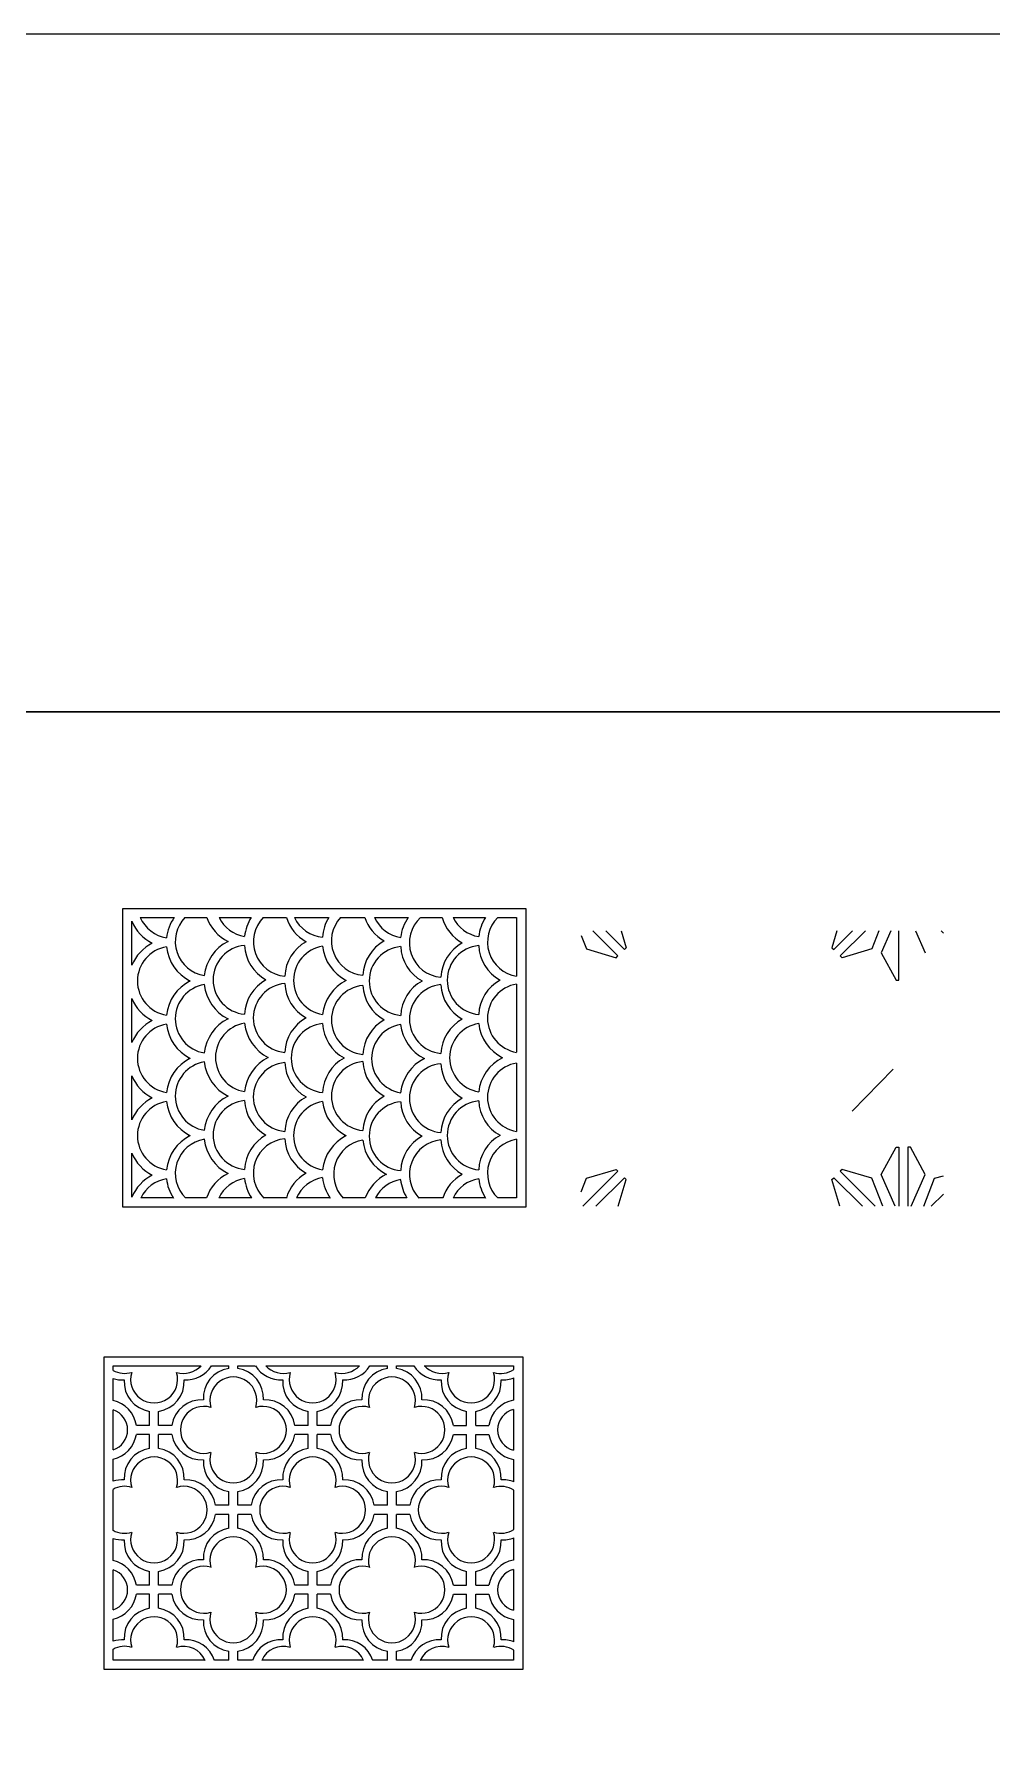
# Model space of a CAD drawing. Header units: millimetres. Extents: x 196 to 687, y 295 to 770.
# Drawn here: x 313.8 to 419.2, y 580.9 to 770.1 of the extents above; entities that cross this region are included whole.
import ezdxf

# ---------------------------------------------------------------- set-up
doc = ezdxf.new("R2010")
doc.units = ezdxf.units.MM

# ---------------------------------------------------------------- blocks, each defined once
blk = doc.blocks.new('A$C04D65EBD')
at = {"color": 1}
blk.add_lwpolyline([(0, 32.91), (44.4, 32.91), (44.4, 0), (0, 0)], close=True, dxfattribs=at)
for points in [[(1, 26.66), (1, 31.49)], [(1.94, 31.91), (5.67, 31.91)], [(6.86, 31.91), (9.26, 31.91)], [(10.61, 31.91), (14.16, 31.91)], [(15.49, 31.91), (18.04, 31.91)], [(18.93, 31.91), (22.69, 31.91)], [(24, 31.91), (26.67, 31.91)], [(27.75, 31.91), (31.45, 31.91)], [(32.83, 31.91), (35.2, 31.91)], [(36.39, 31.91), (39.98, 31.91)], [(41.32, 31.91), (43.4, 31.91), (43.4, 25.44)], [(1, 18.14), (1, 22.97)], [(43.4, 24.57), (43.4, 17.05)], [(43.4, 15.86), (43.4, 8.34)], [(1, 9.62), (1, 14.45)], [(1, 1.1), (1, 5.93)], [(43.4, 7.47), (43.4, 1), (41.32, 1)], [(5.59, 1), (1.99, 1)], [(9.23, 1), (6.92, 1)], [(14.21, 1), (10.58, 1)], [(18.02, 1), (15.56, 1)], [(22.87, 1), (19.14, 1)], [(26.72, 1), (24.28, 1)], [(31.32, 1), (27.84, 1)], [(35.26, 1), (32.63, 1)], [(39.98, 1), (36.39, 1)]]:
    blk.add_lwpolyline(points, dxfattribs=at)
for centre, radius, start, end in [((5.43, 33.37), 4.81, 202.9334, 243.2046), ((5.43, 33.43), 3.81, 203.5079, 260.8506), ((9.6, 29.14), 4.81, 144.781, 173.6456), ((9.6, 29.27), 3.81, 136.0235, 260.8506), ((13.77, 33.56), 4.81, 200.0397, 243.2046), ((14.03, 33.59), 3.81, 206.174, 260.8506), ((18.2, 29.3), 4.81, 147.094, 173.6456), ((18.2, 29.23), 3.81, 135.3473, 264.6981), ((22.41, 33.23), 4.56, 196.8298, 241.1515), ((22.37, 33.53), 3.81, 205.1007, 264.6981), ((26.58, 29.53), 4.56, 148.5355, 177.4125), ((26.8, 29.33), 3.81, 137.3534, 264.6981), ((31.01, 33.33), 4.56, 198.0994, 241.1515), ((31.23, 33.46), 3.81, 204.0366, 260.8506), ((35.4, 29.17), 4.81, 145.2487, 173.6456), ((35.4, 29.11), 3.81, 132.5586, 264.6981), ((39.61, 33.1), 4.56, 195.15, 241.1515), ((39.83, 33.56), 3.81, 205.6361, 260.8506), ((44, 29.27), 4.81, 146.6364, 173.6456), ((44, 29.2), 3.81, 134.6631, 260.8505), ((5.43, 24.78), 4.81, 116.7954, 157.0666), ((5.43, 24.91), 3.81, 99.1494, 260.8506), ((9.6, 29.2), 4.81, 186.3544, 243.2046), ((13.77, 24.98), 4.81, 116.7954, 173.6456), ((13.77, 25.04), 3.81, 95.3019, 264.6981), ((17.98, 29.04), 4.56, 182.5875, 241.1515), ((22.41, 25.24), 4.56, 118.8485, 177.4125), ((22.63, 24.98), 3.81, 99.1494, 260.8506), ((26.8, 29.27), 4.81, 186.3544, 243.2046), ((31.01, 25.33), 4.56, 118.8485, 177.4125), ((30.97, 24.91), 3.81, 95.3019, 264.6981), ((35.18, 28.91), 4.56, 182.5875, 241.1515), ((39.61, 25.11), 4.56, 118.8485, 177.4125), ((39.57, 25.01), 3.81, 95.3019, 264.6981), ((43.78, 29.01), 4.56, 182.5875, 241.1515), ((9.6, 20.62), 4.81, 116.7954, 173.6456), ((17.98, 21.04), 4.56, 118.8485, 177.4125), ((18.2, 20.84), 3.81, 95.3019, 264.6981), ((22.41, 24.84), 4.56, 182.5875, 241.1515), ((26.8, 20.68), 4.81, 116.7954, 173.6456), ((35.18, 20.91), 4.56, 118.8485, 177.4125), ((43.78, 21.01), 4.56, 118.8485, 177.4125), ((5.43, 24.85), 4.81, 202.9334, 243.2046), ((9.6, 20.75), 3.81, 99.1494, 260.8506), ((13.77, 25.04), 4.81, 186.3544, 243.2046), ((26.8, 20.62), 3.81, 95.3019, 264.6981), ((31.01, 24.62), 4.56, 182.5875, 241.1515), ((35.4, 20.72), 3.81, 95.3019, 264.6981), ((39.61, 24.71), 4.56, 182.5875, 241.1515), ((44, 20.81), 3.81, 99.1495, 260.8505), ((22.41, 16.85), 4.56, 118.8485, 177.4125), ((5.43, 16.26), 4.81, 116.7954, 157.0666), ((5.43, 16.39), 3.81, 99.1494, 260.8506), ((9.6, 20.68), 4.81, 186.3544, 243.2046), ((13.77, 16.46), 4.81, 116.7954, 173.6456), ((14.03, 16.49), 3.81, 99.1494, 260.8506), ((18.2, 20.78), 4.81, 186.3544, 243.2046), ((22.37, 16.42), 3.81, 95.3019, 264.6981), ((26.58, 20.42), 4.56, 182.5875, 241.1515), ((31.01, 16.62), 4.56, 118.8485, 177.4125), ((31.23, 16.36), 3.81, 99.1494, 260.8506), ((35.4, 20.65), 4.81, 186.3544, 243.2046), ((39.61, 16.72), 4.56, 118.8485, 177.4125), ((39.83, 16.46), 3.81, 99.1494, 260.8506), ((44, 20.75), 4.81, 186.3544, 243.2046), ((9.6, 12.1), 4.81, 116.7954, 173.6456), ((9.6, 12.23), 3.81, 99.1494, 260.8506), ((13.77, 16.52), 4.81, 186.3544, 243.2046), ((18.2, 12.2), 4.81, 116.7954, 173.6456), ((18.2, 12.13), 3.81, 95.3019, 264.6981), ((22.41, 16.13), 4.56, 182.5875, 241.1515), ((26.58, 12.43), 4.56, 118.8485, 177.4125), ((26.8, 12.23), 3.81, 95.3019, 264.6981), ((31.01, 16.23), 4.56, 182.5875, 241.1515), ((35.4, 12.07), 4.81, 116.7954, 173.6456), ((35.4, 12), 3.81, 95.3019, 264.6981), ((39.61, 16), 4.56, 182.5875, 241.1515), ((44, 12.16), 4.81, 116.7954, 173.6456), ((44, 12.1), 3.81, 99.1495, 260.8505), ((5.43, 16.33), 4.81, 202.9334, 243.2046), ((5.43, 7.74), 4.81, 116.7954, 157.0666), ((5.43, 7.87), 3.81, 99.1494, 260.8506), ((9.6, 12.16), 4.81, 186.3544, 243.2046), ((13.77, 7.94), 4.81, 116.7954, 173.6456), ((13.77, 7.94), 3.81, 95.3019, 264.6981), ((17.98, 11.93), 4.56, 182.5875, 241.1515), ((22.41, 8.13), 4.56, 118.8485, 177.4125), ((22.63, 7.87), 3.81, 99.1494, 260.8506), ((26.8, 12.16), 4.81, 186.3544, 243.2046), ((31.01, 8.23), 4.56, 118.8485, 177.4125), ((30.97, 7.81), 3.81, 95.3019, 264.6981), ((35.18, 11.81), 4.56, 182.5875, 241.1515), ((39.61, 8), 4.56, 118.8485, 177.4125), ((39.57, 7.9), 3.81, 95.3019, 264.6981), ((43.78, 11.9), 4.56, 182.5875, 241.1515), ((9.6, 3.58), 4.81, 116.7954, 173.6456), ((17.98, 3.94), 4.56, 118.8485, 177.4125), ((26.8, 3.58), 4.81, 116.7954, 173.6456), ((35.18, 3.81), 4.56, 118.8485, 177.4125), ((43.78, 3.91), 4.56, 118.8485, 177.4125), ((5.43, 7.81), 4.81, 202.9334, 243.2046), ((9.6, 3.71), 3.81, 99.1494, 225.3369), ((13.77, 8), 4.81, 186.3544, 243.2046), ((18.2, 3.74), 3.81, 95.3019, 226.0294), ((22.41, 7.74), 4.56, 182.5875, 241.1515), ((27.05, 3.61), 3.81, 99.1494, 223.3079), ((31.23, 7.9), 4.81, 186.3544, 243.2046), ((35.4, 3.61), 3.81, 95.3019, 223.3079), ((39.61, 7.61), 4.56, 182.5875, 241.1515), ((44, 3.71), 3.81, 99.1495, 225.3369), ((5.43, -0.78), 4.81, 116.7954, 157.0666), ((5.43, -0.65), 3.81, 99.1494, 154.3639), ((9.6, 3.64), 4.81, 186.3544, 213.3636), ((13.77, -0.58), 4.81, 116.7954, 160.774), ((14.03, -0.62), 3.81, 99.1494, 154.8993), ((18.2, 3.68), 4.81, 186.3544, 213.8237), ((22.41, -0.26), 4.56, 118.8485, 164.0118), ((22.63, -0.52), 3.81, 99.1494, 156.4921), ((26.8, 3.77), 4.81, 186.3544, 215.219), ((31.23, -0.68), 4.81, 116.7954, 159.5518), ((31.23, -0.74), 3.81, 99.1494, 152.7426), ((35.4, 3.55), 4.81, 186.3544, 211.9977), ((39.61, -0.39), 4.56, 118.8485, 162.3248), ((39.83, -0.65), 3.81, 99.1494, 154.3639), ((44, 3.64), 4.81, 186.3544, 213.3636)]:
    blk.add_arc(centre, radius, start, end, dxfattribs=at)
blk = doc.blocks.new('A$C0D5429FD')
at = {"color": 1}
for p, q in [((13.75, 33.16), (13.75, 33.45)), ((14.75, 33.16), (14.75, 33.45)), ((31.22, 33.16), (31.22, 33.45)), ((32.22, 33.16), (32.22, 33.45)), ((5.02, 26.89), (5.02, 28.42)), ((6.02, 26.89), (6.02, 28.42)), ((22.49, 26.89), (22.49, 28.42)), ((23.49, 26.89), (23.49, 28.42)), ((39.95, 26.89), (39.95, 28.42)), ((40.95, 26.89), (40.95, 28.42)), ((5.02, 26.89), (3.56, 26.89)), ((7.48, 26.89), (6.02, 26.89)), ((22.49, 26.89), (21.03, 26.89)), ((24.95, 26.89), (23.49, 26.89)), ((38.49, 26.89), (39.95, 26.89)), ((40.95, 26.89), (42.41, 26.89)), ((5.02, 25.89), (3.56, 25.89)), ((5.02, 24.35), (5.02, 25.89)), ((7.48, 25.89), (6.02, 25.89)), ((6.02, 24.35), (6.02, 25.89)), ((22.49, 25.89), (21.03, 25.89)), ((22.49, 24.35), (22.49, 25.89)), ((24.95, 25.89), (23.49, 25.89)), ((23.49, 24.35), (23.49, 25.89)), ((38.49, 25.89), (39.95, 25.89)), ((39.95, 24.35), (39.95, 25.89)), ((40.95, 25.89), (42.41, 25.89)), ((40.95, 24.35), (40.95, 25.89)), ((13.75, 18.08), (13.75, 19.61)), ((14.75, 18.08), (14.75, 19.61)), ((31.22, 18.08), (31.22, 19.61)), ((32.22, 18.08), (32.22, 19.61)), ((13.75, 18.08), (12.3, 18.08)), ((13.75, 17.08), (12.3, 17.08)), ((13.75, 15.54), (13.75, 17.08)), ((16.21, 18.08), (14.75, 18.08)), ((16.21, 17.08), (14.75, 17.08)), ((14.75, 15.54), (14.75, 17.08)), ((31.22, 18.08), (29.76, 18.08)), ((31.22, 17.08), (29.76, 17.08)), ((31.22, 15.54), (31.22, 17.08)), ((33.68, 18.08), (32.22, 18.08)), ((33.68, 17.08), (32.22, 17.08)), ((32.22, 15.54), (32.22, 17.08)), ((5.02, 9.27), (5.02, 10.8)), ((6.02, 9.27), (6.02, 10.8)), ((22.49, 9.27), (22.49, 10.8)), ((23.49, 9.27), (23.49, 10.8)), ((39.95, 9.27), (39.95, 10.8)), ((40.95, 9.27), (40.95, 10.8)), ((5.02, 9.27), (3.56, 9.27)), ((5.02, 8.27), (3.56, 8.27)), ((5.02, 6.73), (5.02, 8.27)), ((7.48, 9.27), (6.02, 9.27)), ((7.48, 8.27), (6.02, 8.27)), ((6.02, 6.73), (6.02, 8.27)), ((22.49, 9.27), (21.03, 9.27)), ((22.49, 8.27), (21.03, 8.27)), ((22.49, 6.73), (22.49, 8.27)), ((24.95, 9.27), (23.49, 9.27)), ((24.95, 8.27), (23.49, 8.27)), ((23.49, 6.73), (23.49, 8.27)), ((38.49, 9.27), (39.95, 9.27)), ((38.49, 8.27), (39.95, 8.27)), ((39.95, 6.73), (39.95, 8.27)), ((40.95, 9.27), (42.41, 9.27)), ((40.95, 8.27), (42.41, 8.27)), ((40.95, 6.73), (40.95, 8.27)), ((13.75, 1), (13.75, 1.99)), ((14.75, 1), (14.75, 1.99)), ((31.22, 1), (31.22, 1.99)), ((32.22, 1), (32.22, 1.99))]:
    blk.add_line(p, q, dxfattribs=at)
blk.add_lwpolyline([(0, 34.45), (46.13, 34.45), (46.13, 0), (0, 0)], close=True, dxfattribs=at)
for points in [[(1, 32.94), (1, 33.45), (10.68, 33.45)], [(11.84, 33.45), (13.75, 33.45)], [(14.75, 33.45), (16.67, 33.45)], [(17.83, 33.45), (28.15, 33.45)], [(29.3, 33.45), (31.22, 33.45)], [(32.22, 33.45), (34.14, 33.45)], [(35.29, 33.45), (45.13, 33.45), (45.13, 33.04)], [(1, 29.62), (1, 32.05)], [(45.13, 32.11), (45.13, 29.65)], [(1, 24.19), (1, 28.58)], [(45.13, 28.63), (45.13, 24.14)], [(1, 20.72), (1, 23.15)], [(45.13, 23.12), (45.13, 20.67)], [(1, 15.32), (1, 19.83)], [(45.13, 19.73), (45.13, 15.42)], [(1, 12), (1, 14.43)], [(45.13, 14.48), (45.13, 12.03)], [(1, 6.57), (1, 10.96)], [(45.13, 11.01), (45.13, 6.52)], [(1, 3.1), (1, 5.53)], [(45.13, 5.5), (45.13, 3.05)], [(11.14, 1), (1, 1), (1, 2.21)], [(45.13, 2.11), (45.13, 1), (34.84, 1)], [(13.75, 1), (12.16, 1)], [(16.34, 1), (14.75, 1)], [(28.6, 1), (17.37, 1)], [(31.22, 1), (29.63, 1)], [(33.81, 1), (32.22, 1)]]:
    blk.add_lwpolyline(points, dxfattribs=at)
for centre, radius, start, end in [((2.28, 35.2), 2.59, 240.4723, 287.2173), ((5.52, 31.95), 2.59, 162.7827, 17.2173), ((8.77, 35.2), 2.59, 252.7827, 317.7097), ((9.02, 35.2), 3.31, 266.5612, 328.1898), ((14.25, 29.89), 3.31, 98.689, 183.4388), ((14.25, 29.63), 2.59, 342.7827, 197.2173), ((14.25, 29.89), 3.31, 356.5612, 81.311), ((19.49, 35.2), 3.31, 211.8102, 273.4388), ((19.74, 35.2), 2.59, 222.2903, 287.2173), ((22.99, 31.95), 2.59, 162.7827, 17.2173), ((26.23, 35.2), 2.59, 252.7827, 317.7097), ((26.49, 35.2), 3.31, 266.5612, 328.1898), ((31.72, 29.89), 3.31, 98.689, 183.4388), ((31.72, 29.63), 2.59, 342.7827, 197.2173), ((31.72, 29.89), 3.31, 356.5612, 81.311), ((36.95, 35.2), 3.31, 211.8102, 273.4388), ((37.21, 35.2), 2.59, 222.2903, 287.2173), ((40.45, 31.95), 2.59, 162.7827, 17.2173), ((43.7, 35.2), 2.59, 252.7827, 303.6794), ((2.02, 35.2), 3.31, 252.061, 273.4388), ((5.52, 31.7), 3.31, 176.5612, 261.311), ((5.52, 31.7), 3.31, 278.689, 3.4388), ((22.99, 31.7), 3.31, 176.5612, 261.311), ((22.99, 31.7), 3.31, 278.689, 3.4388), ((40.45, 31.7), 3.31, 176.5612, 261.311), ((40.45, 31.7), 3.31, 278.689, 3.4388), ((43.96, 35.2), 3.31, 266.5612, 290.8754), ((0.29, 26.39), 3.31, 8.689, 77.6306), ((0.29, 26.39), 2.31, 287.8762, 72.1238), ((10.75, 26.39), 3.31, 86.5612, 171.311), ((11.01, 26.39), 2.59, 72.7827, 287.2173), ((17.5, 26.39), 2.59, 252.7827, 107.2173), ((17.76, 26.39), 3.31, 8.689, 93.4388), ((28.22, 26.39), 3.31, 86.5612, 171.311), ((28.48, 26.39), 2.59, 72.7827, 287.2173), ((34.96, 26.39), 2.59, 252.7827, 107.2173), ((35.22, 26.39), 3.31, 8.689, 93.4388), ((45.68, 26.39), 3.31, 99.5484, 171.311), ((45.68, 26.39), 2.31, 103.7509, 256.2491), ((0.29, 26.39), 3.31, 282.3694, 351.311), ((10.75, 26.39), 3.31, 188.689, 273.4388), ((17.76, 26.39), 3.31, 266.5612, 351.311), ((28.22, 26.39), 3.31, 188.689, 273.4388), ((35.22, 26.39), 3.31, 266.5612, 351.311), ((45.68, 26.39), 3.31, 188.689, 260.4516), ((5.52, 21.08), 3.31, 98.689, 183.4388), ((5.52, 20.82), 2.59, 342.7827, 197.2173), ((5.52, 21.08), 3.31, 356.5612, 81.311), ((14.25, 22.88), 3.31, 176.5612, 261.311), ((14.25, 23.14), 2.59, 162.7827, 17.2173), ((14.25, 22.88), 3.31, 278.689, 3.4388), ((22.99, 21.08), 3.31, 98.689, 183.4388), ((22.99, 20.82), 2.59, 342.7827, 197.2173), ((22.99, 21.08), 3.31, 356.5612, 81.311), ((31.72, 22.88), 3.31, 176.5612, 261.311), ((31.72, 23.14), 2.59, 162.7827, 17.2173), ((31.72, 22.88), 3.31, 278.689, 3.4388), ((40.45, 21.08), 3.31, 98.689, 183.4388), ((40.45, 20.82), 2.59, 342.7827, 197.2173), ((40.45, 21.08), 3.31, 356.5612, 81.311), ((2.02, 17.58), 3.31, 86.5612, 107.939), ((9.02, 17.58), 3.31, 8.689, 93.4388), ((19.49, 17.58), 3.31, 86.5612, 171.311), ((26.49, 17.58), 3.31, 8.689, 93.4388), ((36.95, 17.58), 3.31, 86.5612, 171.311), ((43.96, 17.58), 3.31, 69.1246, 93.4388), ((2.28, 17.58), 2.59, 72.7827, 119.5277), ((8.77, 17.58), 2.59, 252.7827, 107.2173), ((19.74, 17.58), 2.59, 72.7827, 287.2173), ((26.23, 17.58), 2.59, 252.7827, 107.2173), ((37.21, 17.58), 2.59, 72.7827, 287.2173), ((43.7, 17.58), 2.59, 56.3206, 107.2173), ((9.02, 17.58), 3.31, 266.5612, 351.311), ((19.49, 17.58), 3.31, 188.689, 273.4388), ((26.49, 17.58), 3.31, 266.5612, 351.311), ((36.95, 17.58), 3.31, 188.689, 273.4388), ((2.28, 17.58), 2.59, 240.4723, 287.2173), ((14.25, 12.27), 3.31, 98.689, 183.4388), ((14.25, 12.27), 3.31, 356.5612, 81.311), ((31.72, 12.27), 3.31, 98.689, 183.4388), ((31.72, 12.27), 3.31, 356.5612, 81.311), ((43.7, 17.58), 2.59, 252.7827, 303.6794), ((2.02, 17.58), 3.31, 252.061, 273.4388), ((5.52, 14.07), 3.31, 176.5612, 261.311), ((5.52, 14.33), 2.59, 162.7827, 17.2173), ((5.52, 14.07), 3.31, 278.689, 3.4388), ((14.25, 12.01), 2.59, 342.7827, 197.2173), ((22.99, 14.07), 3.31, 176.5612, 261.311), ((22.99, 14.33), 2.59, 162.7827, 17.2173), ((22.99, 14.07), 3.31, 278.689, 3.4388), ((31.72, 12.01), 2.59, 342.7827, 197.2173), ((40.45, 14.07), 3.31, 176.5612, 261.311), ((40.45, 14.33), 2.59, 162.7827, 17.2173), ((40.45, 14.07), 3.31, 278.689, 3.4388), ((43.96, 17.58), 3.31, 266.5612, 290.8754), ((0.29, 8.77), 3.31, 8.689, 77.6306), ((10.75, 8.77), 3.31, 86.5612, 171.311), ((11.01, 8.77), 2.59, 72.7827, 287.2173), ((17.5, 8.77), 2.59, 252.7827, 107.2173), ((17.76, 8.77), 3.31, 8.689, 93.4388), ((28.22, 8.77), 3.31, 86.5612, 171.311), ((28.48, 8.77), 2.59, 72.7827, 287.2173), ((34.96, 8.77), 2.59, 252.7827, 107.2173), ((35.22, 8.77), 3.31, 8.689, 93.4388), ((45.68, 8.77), 3.31, 99.5484, 171.311), ((0.29, 8.77), 2.31, 287.8762, 72.1238), ((45.68, 8.77), 2.31, 103.7509, 256.2491), ((0.29, 8.77), 3.31, 282.3694, 351.311), ((10.75, 8.77), 3.31, 188.689, 273.4388), ((17.76, 8.77), 3.31, 266.5612, 351.311), ((28.22, 8.77), 3.31, 188.689, 273.4388), ((35.22, 8.77), 3.31, 266.5612, 351.311), ((45.68, 8.77), 3.31, 188.689, 260.4516), ((5.52, 3.46), 3.31, 98.689, 183.4388), ((5.52, 3.2), 2.59, 342.7827, 197.2173), ((5.52, 3.46), 3.31, 356.5612, 81.311), ((14.25, 5.52), 2.59, 162.7827, 17.2173), ((22.99, 3.46), 3.31, 98.689, 183.4388), ((22.99, 3.2), 2.59, 342.7827, 197.2173), ((22.99, 3.46), 3.31, 356.5612, 81.311), ((31.72, 5.52), 2.59, 162.7827, 17.2173), ((40.45, 3.46), 3.31, 98.689, 183.4388), ((40.45, 3.2), 2.59, 342.7827, 197.2173), ((40.45, 3.46), 3.31, 356.5612, 81.311), ((14.25, 5.26), 3.31, 176.5612, 261.311), ((14.25, 5.26), 3.31, 278.689, 3.4388), ((31.72, 5.26), 3.31, 176.5612, 261.311), ((31.72, 5.26), 3.31, 278.689, 3.4388), ((2.02, -0.05), 3.31, 86.5612, 107.939), ((2.28, -0.05), 2.59, 72.7827, 119.5277), ((8.77, -0.05), 2.59, 23.7766, 107.2173), ((9.02, -0.05), 3.31, 18.4106, 93.4388), ((19.49, -0.05), 3.31, 86.5612, 161.5894), ((19.74, -0.05), 2.59, 72.7827, 156.2234), ((26.23, -0.05), 2.59, 23.7766, 107.2173), ((26.49, -0.05), 3.31, 18.4106, 93.4388), ((36.95, -0.05), 3.31, 86.5612, 161.5894), ((37.21, -0.05), 2.59, 72.7827, 156.2234), ((43.7, -0.05), 2.59, 56.3206, 107.2173), ((43.96, -0.05), 3.31, 69.1246, 93.4388)]:
    blk.add_arc(centre, radius, start, end, dxfattribs=at)

msp = doc.modelspace()

# ---------------------------------------------------------------- linework, layer by layer
at = {"color": 1}
msp.add_line((408.4, 656.1), (403.86, 651.48), dxfattribs=at)
for points in [[(195.63, 695.45), (686.84, 695.45), (686.84, 770.12), (195.63, 770.12)], [(195.63, 295.45), (686.84, 295.45), (686.84, 695.45), (195.63, 695.45)]]:
    msp.add_lwpolyline(points, close=True)
for points in [[(374, 670.82), (374.58, 669.34)], [(374.58, 669.34), (377.86, 668.36), (378.06, 668.57), (375.3, 671.33)], [(378.43, 671.33), (378.98, 669.48), (378.77, 669.28), (376.72, 671.33)], [(402.19, 671.33), (401.64, 669.48), (401.85, 669.28), (403.9, 671.33)], [(406.04, 669.34), (402.77, 668.36), (402.56, 668.57), (405.32, 671.33)], [(406.82, 671.33), (406.04, 669.34)], [(407.08, 668.91), (408.7, 665.9), (409, 665.9), (409, 671.33)], [(408.14, 671.33), (407.08, 668.91)], [(410.85, 671.33), (411.92, 668.91)], [(413.92, 671.08), (413.67, 671.33)], [(407.08, 644.5), (408.7, 647.51), (409, 647.51), (409, 640.99)], [(411.92, 644.5), (410.29, 647.51), (410, 647.51), (410, 640.99)], [(374, 642.58), (374.58, 644.07)], [(374.58, 644.07), (377.86, 645.05), (378.06, 644.84), (374.21, 640.99)], [(378.1, 640.99), (378.98, 643.93), (378.77, 644.13), (375.63, 640.99)], [(402.52, 640.99), (401.64, 643.93), (401.85, 644.13), (405, 640.99)], [(406.04, 644.07), (402.77, 645.05), (402.56, 644.84), (406.41, 640.99)], [(407.24, 640.99), (406.04, 644.07)], [(408.62, 640.99), (407.08, 644.5)], [(410.37, 640.99), (411.92, 644.5)], [(411.75, 640.99), (412.95, 644.07)], [(412.95, 644.07), (413.92, 644.36)], [(413.92, 642.33), (412.58, 640.99)]]:
    msp.add_lwpolyline(points, dxfattribs=at)

# ---------------------------------------------------------------- block references
for name, p in [('A$C04D65EBD', (323.5, 640.9)), ('A$C0D5429FD', (321.44, 589.96))]:
    msp.add_blockref(name, p, dxfattribs=at)

doc.saveas('drawing.dxf')
